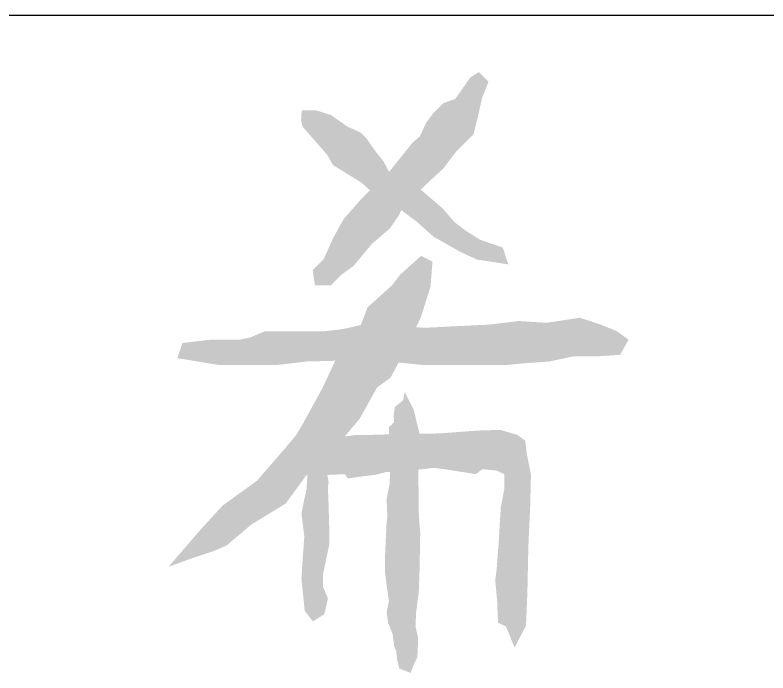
# Model space of a CAD drawing. Extents: x 5191187 to 5306989, y -468291 to -238224.
# Drawn here: x 5286073 to 5286740, y -355767 to -355184 of the extents above; entities that cross this region are included whole.
import ezdxf

# ---------------------------------------------------------------- set-up
doc = ezdxf.new("R2010")
doc.units = 0
doc.header["$LTSCALE"] = 1000
doc.header["$MEASUREMENT"] = 0
doc.layers.get('0').update_dxf_attribs({"linetype": 'CONTINUOUS'})
doc.layers.add('HATCH', color=8, linetype='CONTINUOUS')

msp = doc.modelspace()

# ---------------------------------------------------------------- hatches: boundary and pattern name
at = {"layer": 'HATCH'}
h = msp.add_hatch(color=0, dxfattribs=at)
h.paths.add_polyline_path([(5286451.53, -355355.18), (5286436.06, -355341.85), (5286432.06, -355338.5), (5286416.71, -355352.76), (5286414.94, -355356.69), (5286428.59, -355366.91), (5286443.53, -355380.24), (5286467, -355393.57), (5286481.94, -355400.5), (5286495.81, -355402.63), (5286509.69, -355404.76), (5286504.88, -355389.84), (5286484.61, -355382.91), (5286472.87, -355375.44), (5286462.2, -355367.44)])
h.paths.add_polyline_path([(5286432.06, -355338.5), (5286428.45, -355335.46), (5286419.42, -355329.63), (5286404.58, -355323.73), (5286404.12, -355322.86), (5286391.55, -355335.01), (5286387.17, -355339.24), (5286397.65, -355348.79), (5286413.58, -355355.67), (5286414.94, -355356.69), (5286416.71, -355352.76)])
h.paths.add_polyline_path([(5286463.71, -355304.65), (5286478.9, -355289.47), (5286482.7, -355274.29), (5286486.5, -355257.21), (5286492.2, -355242.97), (5286483.65, -355234.43), (5286476.06, -355239.18), (5286469.41, -355248.67), (5286462.76, -355258.16), (5286452.32, -355261.95), (5286442.82, -355271.44), (5286437.12, -355279.03), (5286431.43, -355291.37), (5286424.78, -355297.06), (5286413.39, -355311.29), (5286404.12, -355322.86), (5286404.58, -355323.73), (5286419.42, -355329.63), (5286428.45, -355335.46), (5286432.06, -355338.5), (5286440.92, -355330.27), (5286452.21, -355319.79)])
h.paths.add_polyline_path([(5286392.84, -355305.6), (5286383.77, -355292.81), (5286378.97, -355288.01), (5286367.23, -355282.68), (5286360.3, -355277.88), (5286352.83, -355272.55), (5286339.49, -355268.28), (5286326.69, -355268.28), (5286326.15, -355277.34), (5286327.46, -355282.71), (5286332.56, -355288.54), (5286339.75, -355296.78), (5286349.23, -355307.62), (5286354.43, -355316.8), (5286379.5, -355332.26), (5286387.17, -355339.24), (5286391.55, -355335.01), (5286404.12, -355322.86), (5286399.25, -355313.6)])
h.paths.add_polyline_path([(5286412.95, -355361.11), (5286414.94, -355356.69), (5286413.58, -355355.67), (5286397.65, -355348.79), (5286387.17, -355339.24), (5286380.47, -355345.71), (5286364.01, -355364.43), (5286354.51, -355381.51), (5286345.97, -355400.48), (5286336.47, -355409.97), (5286338.37, -355423.25), (5286352.61, -355423.25), (5286362.11, -355413.77), (5286372.56, -355406.18), (5286388.9, -355386.64), (5286404.84, -355372.97)])
h.paths.add_polyline_path([(5286440.88, -355424.19), (5286442.57, -355402.23), (5286432.43, -355397.17), (5286413.94, -355413.87), (5286406.67, -355423.37), (5286385.11, -355442.76), (5286379.04, -355458.54), (5286388.07, -355456.52), (5286428.14, -355460.4), (5286432.43, -355451.21)])
h.paths.add_polyline_path([(5286428.14, -355460.4), (5286388.07, -355456.52), (5286379.04, -355458.54), (5286378.14, -355460.86), (5286356.47, -355490.17), (5286389.56, -355489.32), (5286412.57, -355491.7), (5286420.65, -355476.46)])
h.paths.add_polyline_path([(5286616.32, -355471.43), (5286605.88, -355463.98), (5286591.71, -355458.14), (5286573.06, -355452.05), (5286543.75, -355456.52), (5286519.02, -355454.96), (5286492.53, -355458.14), (5286434.32, -355460.99), (5286428.14, -355460.4), (5286420.65, -355476.46), (5286412.57, -355491.7), (5286432.83, -355493.79), (5286471.61, -355493.79), (5286508.91, -355493.79), (5286525.32, -355492.3), (5286546.2, -355490.81), (5286567.09, -355486.34), (5286587.97, -355486.34), (5286608.86, -355484.85)])
h.paths.add_polyline_path([(5286378.14, -355460.86), (5286379.04, -355458.54), (5286362.85, -355462.16), (5286345.47, -355464.16), (5286317.96, -355463.98), (5286303.04, -355463.98), (5286294.09, -355463.98), (5286281.27, -355469.51), (5286271.71, -355471.43), (5286246.35, -355471.43), (5286220.99, -355474.41), (5286216.51, -355487.83), (5286252.31, -355493.79), (5286306.02, -355493.79), (5286331.38, -355490.81), (5286356.47, -355490.17)])
h.paths.add_polyline_path([(5286393.56, -355513.69), (5286405.39, -355505.24), (5286412.57, -355491.7), (5286389.56, -355489.32), (5286356.47, -355490.17), (5286344.55, -355515.38), (5286325.96, -355549.15), (5286321.1, -355556.93), (5286311.6, -355568.1), (5286287.09, -355596.44), (5286256.67, -355618.39), (5286238.08, -355638.65), (5286208.68, -355672.67), (5286227.94, -355665.67), (5286248.22, -355658.92), (5286260.05, -355653.85), (5286282.02, -355635.28), (5286312.44, -355616.7), (5286332.84, -355588.88), (5286363.14, -355559.28), (5286378.13, -355541.38)])
h.paths.add_polyline_path([(5286431.11, -355554.84), (5286410.1, -355555.19), (5286404.22, -355555.36), (5286404.58, -355563), (5286405.09, -355573.66), (5286404.58, -355583.57), (5286405.03, -355588.74), (5286416.44, -355588.11), (5286422.14, -355587.47), (5286429.99, -355586.6), (5286429.91, -355580.01)])
h.paths.add_polyline_path([(5286425.83, -355533.14), (5286417.87, -355517.88), (5286416.54, -355525.18), (5286409.23, -355531.15), (5286408.15, -355538.44), (5286408.57, -355544.43), (5286403.92, -355549.07), (5286404.22, -355555.36), (5286410.1, -355555.19), (5286431.11, -355554.84)])
h.paths.add_polyline_path([(5286404.58, -355563), (5286404.22, -355555.36), (5286387.93, -355555.82), (5286374.62, -355555.82), (5286364.84, -355557.26), (5286363.14, -355559.28), (5286332.84, -355588.88), (5286331.83, -355590.26), (5286330.91, -355604.57), (5286329.01, -355612.8), (5286326.48, -355625.46), (5286329.01, -355645.71), (5286327.11, -355672.3), (5286326.48, -355683.06), (5286328.38, -355702.05), (5286329.33, -355711.58), (5286336.61, -355721.05), (5286346.75, -355714.72), (5286349.92, -355700.79), (5286345.48, -355690.03), (5286345.48, -355679.9), (5286351.18, -355652.68), (5286351.18, -355640.65), (5286350.55, -355618.49), (5286349.92, -355602.03), (5286350.55, -355597.6), (5286349.28, -355591.27), (5286365.12, -355590.64), (5286367.65, -355594.44), (5286380.33, -355592.54), (5286391.73, -355591.27), (5286401.23, -355588.74), (5286405.03, -355588.74), (5286404.58, -355583.57), (5286405.09, -355573.66)])
h.paths.add_polyline_path([(5286524.77, -355560.89), (5286517.8, -355555.82), (5286502.59, -355551.39), (5286481.69, -355552.02), (5286456.98, -355553.92), (5286448.11, -355554.55), (5286431.11, -355554.84), (5286429.91, -355580.01), (5286429.99, -355586.6), (5286444.11, -355585.03), (5286453.18, -355586.21), (5286481.05, -355590.64), (5286486.76, -355586.21), (5286499.43, -355587.47), (5286506.36, -355590.71), (5286506.36, -355602.89), (5286503.11, -355619.95), (5286502.3, -355632.14), (5286501.49, -355647.58), (5286499.43, -355674.83), (5286498.16, -355684.33), (5286500.06, -355705.22), (5286500.06, -355709.02), (5286500.69, -355722.31), (5286507.66, -355725.48), (5286515.31, -355744.25), (5286525.4, -355724.84), (5286526.67, -355695.09), (5286527.5, -355654.89), (5286529.13, -355619.14), (5286529.83, -355590.64), (5286526.03, -355572.28)])
h.paths.add_polyline_path([(5286429.99, -355586.6), (5286422.14, -355587.47), (5286416.44, -355588.11), (5286405.03, -355588.74), (5286404.58, -355599.5), (5286401.93, -355612.77), (5286402.59, -355628.7), (5286401.93, -355633.34), (5286400.6, -355661.87), (5286400.6, -355678.46), (5286402.17, -355690.87), (5286403.98, -355702.92), (5286401.93, -355712.97), (5286403.26, -355722.26), (5286407.24, -355732.21), (5286408.57, -355742.83), (5286410.56, -355747.47), (5286411.22, -355754.77), (5286413.22, -355762.73), (5286423.18, -355766.71), (5286425.83, -355759.42), (5286429.15, -355752.78), (5286429.91, -355736.06), (5286427.5, -355725.22), (5286428.1, -355713.17), (5286430.51, -355693.88), (5286431.12, -355675.21), (5286431.72, -355642.67), (5286430.51, -355627.61)])

# ---------------------------------------------------------------- linework, layer by layer
msp.add_line((5283645.89, -355183.89), (5289145.89, -355183.89))

doc.saveas('drawing.dxf')
